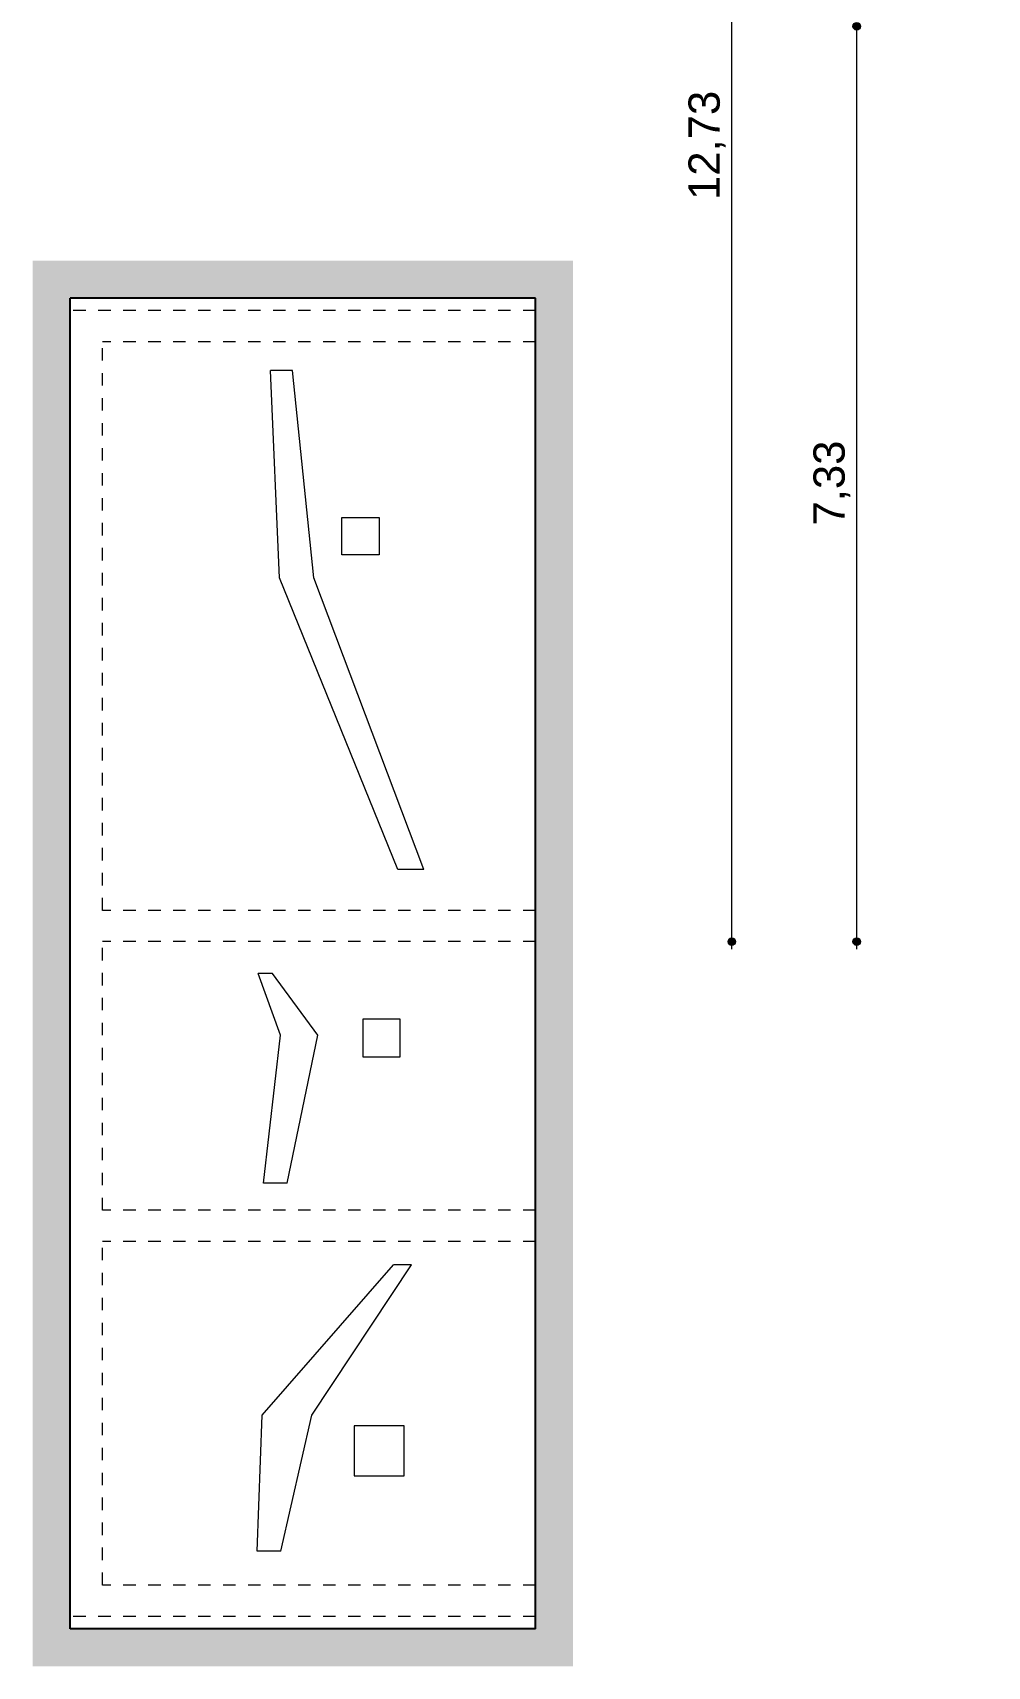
# Model space of a CAD drawing. Header units: metres. Extents: x -58 to -10, y -48.4 to 0.6.
# Drawn here: x -57.99 to -50.35, y -31.84 to -18.77 of the extents above; entities that cross this region are included whole.
import ezdxf

# ---------------------------------------------------------------- set-up
doc = ezdxf.new("R2010")
doc.units = ezdxf.units.M
doc.header["$MEASUREMENT"] = 0
doc.linetypes.add('Tratteggio 1.0-1.0 mm', pattern=[0.2, 0.1, -0.1])
for name, color, linetype in [('00 Muri SEZ 00', 7, 'Continuous'), ('00 NON sezionato 00', 7, 'Continuous'), ('00 Proiezioni', 7, 'Continuous'), ('00 QuoteGEN 1_100', 7, 'Continuous'), ('00 Retini', 7, 'Continuous')]:
    doc.layers.add(name, color=color, linetype=linetype)
doc.styles.add('GENERATED_STYLE_1', font='arial.ttf')
doc.dimstyles.new('GENERATED_STYLE__5', dxfattribs={"dimtxt": 0.25, "dimasz": 0.114, "dimexe": 0.18, "dimexo": 0, "dimgap": 0.09, "dimtad": 1, "dimzin": 0, "dimdsep": 46, "dimtxsty": 'GENERATED_STYLE_1', "dimblk": 'ARROWHEAD_11', "dimblk1": 'ARROWHEAD_11', "dimblk2": 'ARROWHEAD_11', "dimcen": 0.09, "dimse1": 1, "dimse2": 1, "dimclrd": 1, "dimclre": 1, "dimclrt": 1, "dimazin": 0, "dimtfac": 1, "dimtdec": 4, "dimtmove": 0, "dimatfit": 3, "dimfxl": 1, "dimtolj": 1, "dimtzin": 0, "dimarcsym": 0})

# ---------------------------------------------------------------- blocks, each defined once
blk = doc.blocks.new('*D41')
at = {"layer": '00 QuoteGEN 1_100', "linetype": 'Continuous', "lineweight": 0}
for points in [[(-51.361, -18.714), (-51.363, -18.702), (-51.37, -18.693), (-51.379, -18.686), (-51.391, -18.684), (-51.402, -18.686), (-51.412, -18.693), (-51.418, -18.702), (-51.421, -18.714), (-51.418, -18.725), (-51.412, -18.735), (-51.402, -18.741), (-51.391, -18.744), (-51.379, -18.741), (-51.37, -18.735), (-51.363, -18.725)], [(-51.361, -26.039), (-51.363, -26.027), (-51.37, -26.018), (-51.379, -26.011), (-51.391, -26.009), (-51.402, -26.011), (-51.412, -26.018), (-51.418, -26.027), (-51.421, -26.039), (-51.418, -26.05), (-51.412, -26.06), (-51.402, -26.066), (-51.391, -26.069), (-51.379, -26.066), (-51.37, -26.06), (-51.363, -26.05)]]:
    blk.add_hatch(color=1, dxfattribs=at).paths.add_polyline_path(points)
at = {"layer": '00 QuoteGEN 1_100', "color": 1, "linetype": 'Continuous', "lineweight": 0}
for p, q in [((-51.391, -26.009), (-51.391, -18.744)), ((-51.391, -26.099), (-51.391, -26.069))]:
    blk.add_line(p, q, dxfattribs=at)
for centre in [(-51.391, -18.714), (-51.391, -26.039)]:
    blk.add_circle(centre, 0.03, dxfattribs=at)
at = {"layer": '00 QuoteGEN 1_100', "color": 1, "lineweight": 0, "insert": (-51.441, -22.709), "char_height": 0.25, "attachment_point": 7, "rotation": 90, "style": 'GENERATED_STYLE_1'}
blk.add_mtext('\\A1;{\\fArial|b0|i0|c0|p34;7,33}', dxfattribs=at)
blk = doc.blocks.new('ARROWHEAD_11')
at = {"color": 0, "linetype": 'Continuous', "lineweight": 0}
blk.add_line((0, 0), (-1, 0), dxfattribs=at)
at = {"color": 0, "linetype": 'Continuous', "lineweight": 0, "const_width": 0.25, "flags": 128}
blk.add_lwpolyline([(-0.125, 0, 1), (0.125, 0, 1)], format="xyb", close=True, dxfattribs=at)
blk = doc.blocks.new('*D103')
at = {"layer": '00 QuoteGEN 1_100', "linetype": 'Continuous', "lineweight": 0}
for points in [[(-52.361, -13.314), (-52.363, -13.302), (-52.37, -13.293), (-52.379, -13.286), (-52.391, -13.284), (-52.402, -13.286), (-52.412, -13.293), (-52.418, -13.302), (-52.421, -13.314), (-52.418, -13.325), (-52.412, -13.335), (-52.402, -13.341), (-52.391, -13.344), (-52.379, -13.341), (-52.37, -13.335), (-52.363, -13.325)], [(-52.361, -26.039), (-52.363, -26.027), (-52.37, -26.018), (-52.379, -26.011), (-52.391, -26.009), (-52.402, -26.011), (-52.412, -26.018), (-52.418, -26.027), (-52.421, -26.039), (-52.418, -26.05), (-52.412, -26.06), (-52.402, -26.066), (-52.391, -26.069), (-52.379, -26.066), (-52.37, -26.06), (-52.363, -26.05)]]:
    blk.add_hatch(color=1, dxfattribs=at).paths.add_polyline_path(points)
at = {"layer": '00 QuoteGEN 1_100', "color": 1, "linetype": 'Continuous', "lineweight": 0}
for p, q in [((-52.391, -13.284), (-52.391, -13.254)), ((-52.391, -26.009), (-52.391, -13.344)), ((-52.391, -26.099), (-52.391, -26.069))]:
    blk.add_line(p, q, dxfattribs=at)
for centre in [(-52.391, -13.314), (-52.391, -26.039)]:
    blk.add_circle(centre, 0.03, dxfattribs=at)
at = {"layer": '00 QuoteGEN 1_100', "color": 1, "lineweight": 0, "insert": (-52.441, -20.104), "char_height": 0.25, "attachment_point": 7, "rotation": 90, "style": 'GENERATED_STYLE_1'}
blk.add_mtext('\\A1;{\\fArial|b0|i0|c0|p34;12,73}', dxfattribs=at)

msp = doc.modelspace()

# ---------------------------------------------------------------- hatches: boundary and pattern name
at = {"layer": '00 Retini', "linetype": 'Continuous', "lineweight": 0, "true_color": 0x5f5f5f}
for points in [[(-53.662, -20.889), (-57.987, -20.889), (-57.987, -20.589), (-53.662, -20.589)], [(-57.687, -31.539), (-57.687, -20.889), (-57.987, -20.889), (-57.987, -31.539)], [(-53.962, -31.539), (-53.962, -20.889), (-53.662, -20.889), (-53.662, -31.539)], [(-57.987, -31.539), (-53.662, -31.539), (-53.662, -31.839), (-57.987, -31.839)]]:
    msp.add_hatch(color=251, dxfattribs=at).paths.add_polyline_path(points)

# ---------------------------------------------------------------- linework, layer by layer
at = {"layer": '00 Muri SEZ 00', "linetype": 'Continuous'}
for p, q in [((-57.687, -31.539), (-57.687, -20.889)), ((-53.962, -20.889), (-57.687, -20.889)), ((-53.962, -31.539), (-53.962, -20.889)), ((-53.962, -31.539), (-57.687, -31.539))]:
    msp.add_line(p, q, dxfattribs=at)
at = {"layer": '00 NON sezionato 00', "color": 82, "linetype": 'Continuous', "lineweight": 0, "true_color": 0x27cf0f}
for p, q in [((-55.906, -21.469), (-56.084, -21.469)), ((-56.01, -23.129), (-56.084, -21.469)), ((-55.736, -23.129), (-55.906, -21.469)), ((-55.513, -22.944), (-55.513, -22.644)), ((-55.513, -22.644), (-55.213, -22.644)), ((-55.213, -22.644), (-55.213, -22.944)), ((-55.213, -22.944), (-55.513, -22.944)), ((-55.065, -25.461), (-56.01, -23.129)), ((-54.856, -25.461), (-55.736, -23.129)), ((-54.856, -25.461), (-55.065, -25.461)), ((-56.068, -26.293), (-56.181, -26.293)), ((-56.004, -26.788), (-56.181, -26.293)), ((-55.703, -26.788), (-56.068, -26.293)), ((-55.045, -26.66), (-55.345, -26.66)), ((-55.345, -26.66), (-55.345, -26.96)), ((-55.045, -26.96), (-55.045, -26.66)), ((-56.14, -27.973), (-56.004, -26.788)), ((-55.95, -27.973), (-55.703, -26.788)), ((-55.345, -26.96), (-55.045, -26.96)), ((-55.95, -27.973), (-56.14, -27.973)), ((-56.15, -29.83), (-55.099, -28.626)), ((-55.752, -29.83), (-54.955, -28.626)), ((-54.955, -28.626), (-55.099, -28.626)), ((-56.189, -30.917), (-56.15, -29.83)), ((-56, -30.917), (-55.752, -29.83)), ((-55.014, -29.915), (-55.414, -29.915)), ((-55.414, -29.915), (-55.414, -30.315)), ((-55.014, -30.315), (-55.014, -29.915)), ((-55.414, -30.315), (-55.014, -30.315)), ((-56, -30.917), (-56.189, -30.917))]:
    msp.add_line(p, q, dxfattribs=at)
at = {"layer": '00 Proiezioni', "color": 132, "linetype": 'Tratteggio 1.0-1.0 mm', "lineweight": 0}
for p, q in [((-53.962, -20.989), (-57.687, -20.989)), ((-53.962, -21.239), (-57.427, -21.239)), ((-57.427, -25.789), (-57.427, -21.239)), ((-53.962, -25.789), (-57.427, -25.789)), ((-53.962, -26.039), (-57.427, -26.039)), ((-57.427, -28.189), (-57.427, -26.039)), ((-53.962, -28.189), (-57.427, -28.189)), ((-53.962, -28.439), (-57.427, -28.439)), ((-57.427, -31.189), (-57.427, -28.439)), ((-53.962, -31.189), (-57.427, -31.189)), ((-53.962, -31.439), (-57.687, -31.439))]:
    msp.add_line(p, q, dxfattribs=at)

# ---------------------------------------------------------------- dimensions: what is measured, and where the dimension line sits
at = {"layer": '00 QuoteGEN 1_100', "color": 1, "linetype": 'Continuous', "lineweight": 0}
for base, p2, picture, middle in [((-52.390726189, -13.313765506), (-50.070511891, -13.313765506), '*D103', (-52.565726189, -19.676265538)), ((-51.390726189, -18.713765506), (-49.870511891, -18.713765506), '*D41', (-51.565726189, -22.376265496))]:
    dim = msp.add_linear_dim(base=base, p1=(-50.070511891, -26.038765506), p2=p2, angle=90, dimstyle='GENERATED_STYLE__5', dxfattribs=at)
    dim.commit()
    dim.dimension.update_dxf_attribs({"geometry": picture, "text_midpoint": middle, "dimtype": 160, "text_rotation": 90})

doc.saveas('drawing.dxf')
